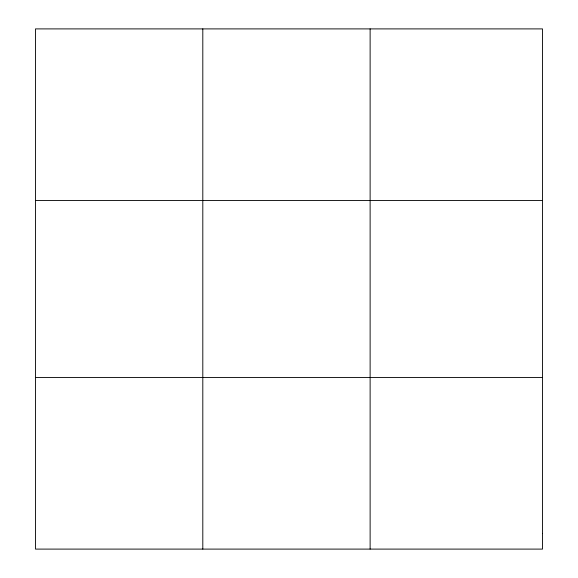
<?xml version="1.0" encoding="UTF-8"?>
<svg xmlns="http://www.w3.org/2000/svg" width="578" height="578" viewBox="0 0 578 578"><rect width="100%" height="100%" fill="white"/><g stroke="black" fill="none" stroke-linecap="round" stroke-linejoin="round"><path stroke-width="0.87" d="M202.806 549.1L202.806 28.9M370.122 549.1L370.122 28.9M35.489 200.566L542.511 200.566M35.489 377.434L542.511 377.434M542.511 533.494L542.511 549.1L35.489 549.1L35.489 28.9L542.511 28.9L542.511 533.494"/></g></svg>
